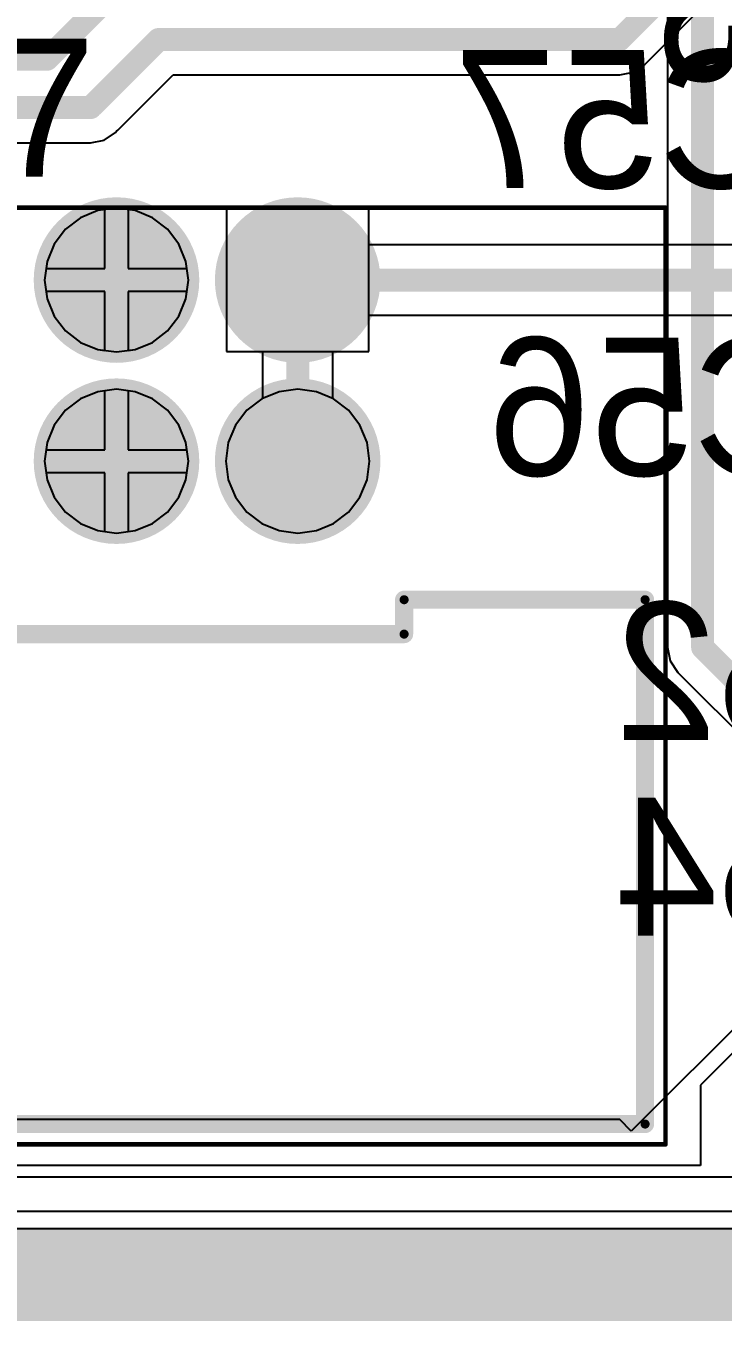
# Model space of a CAD drawing. Header units: millimetres. Extents: x 50.7 to 141.9, y 26.7 to 123.6.
# Drawn here: x 78.03 to 85.72, y 26.73 to 41.03 of the extents above; entities that cross this region are included whole.
import ezdxf

# ---------------------------------------------------------------- set-up
doc = ezdxf.new("R2010")
doc.units = ezdxf.units.MM
for name, color, linetype in [('BottomLayer', 5, 'Continuous'), ('BottomOverlay', 54, 'Continuous'), ('BottomSolder', 6, 'Continuous'), ('InternalPlane1', 76, 'Continuous'), ('InternalPlane3', 216, 'Continuous'), ('Mechanical13', 56, 'Continuous'), ('Mechanical15', 56, 'Continuous'), ('MidLayer1', 16, 'Continuous'), ('MidLayer2', 76, 'Continuous'), ('MidLayer3', 90, 'Continuous'), ('MidLayer4', 156, 'Continuous'), ('MultiLayer', 9, 'Continuous'), ('TopLayer', 1, 'Continuous'), ('TopOverlay', 2, 'Continuous'), ('TopSolder', 216, 'Continuous')]:
    doc.layers.add(name, color=color, linetype=linetype)

msp = doc.modelspace()

# ---------------------------------------------------------------- linework, layer by layer
at = {"layer": 'BottomLayer'}
for p, q in [((85.108, 44.824), (85.108, 34.17)), ((78.629, 38.915), (78.464, 38.789)), ((78.82, 38.994), (78.629, 38.915)), ((78.899, 39.005), (78.82, 38.994)), ((78.899, 38.354), (78.899, 39.005)), ((79.232, 38.994), (79.153, 39.005)), ((79.153, 39.005), (79.153, 38.354)), ((79.423, 38.915), (79.232, 38.994)), ((79.588, 38.789), (79.423, 38.915)), ((81.813, 39.015), (80.239, 39.015)), ((80.239, 39.015), (80.239, 37.439)), ((81.813, 37.439), (81.813, 39.015)), ((78.464, 38.789), (78.338, 38.624)), ((79.714, 38.624), (79.588, 38.789)), ((78.338, 38.624), (78.259, 38.433)), ((79.793, 38.433), (79.714, 38.624)), ((78.259, 38.433), (78.248, 38.354)), ((78.248, 38.354), (78.899, 38.354)), ((79.153, 38.354), (79.804, 38.354)), ((79.804, 38.354), (79.793, 38.433)), ((78.899, 38.1), (78.248, 38.1)), ((78.248, 38.1), (78.259, 38.021)), ((78.899, 37.449), (78.899, 38.1)), ((79.804, 38.1), (79.153, 38.1)), ((79.153, 38.1), (79.153, 37.449)), ((79.793, 38.021), (79.804, 38.1)), ((78.259, 38.021), (78.338, 37.83)), ((79.714, 37.83), (79.793, 38.021)), ((78.338, 37.83), (78.464, 37.665)), ((79.588, 37.665), (79.714, 37.83)), ((78.464, 37.665), (78.629, 37.539)), ((79.423, 37.539), (79.588, 37.665)), ((78.629, 37.539), (78.82, 37.46)), ((79.232, 37.46), (79.423, 37.539)), ((78.82, 37.46), (78.899, 37.449)), ((79.153, 37.449), (79.232, 37.46)), ((80.239, 37.439), (81.813, 37.439)), ((78.629, 36.915), (78.464, 36.789)), ((78.82, 36.994), (78.629, 36.915)), ((78.899, 37.005), (78.82, 36.994)), ((78.899, 36.354), (78.899, 37.005)), ((79.232, 36.994), (79.153, 37.005)), ((79.153, 37.005), (79.153, 36.354)), ((79.423, 36.915), (79.232, 36.994)), ((79.588, 36.789), (79.423, 36.915)), ((80.629, 36.915), (80.464, 36.789)), ((80.82, 36.994), (80.629, 36.915)), ((81.026, 37.021), (80.82, 36.994)), ((81.232, 36.994), (81.026, 37.021)), ((81.423, 36.915), (81.232, 36.994)), ((81.588, 36.789), (81.423, 36.915)), ((78.464, 36.789), (78.338, 36.624)), ((79.714, 36.624), (79.588, 36.789)), ((80.464, 36.789), (80.338, 36.624)), ((81.714, 36.624), (81.588, 36.789)), ((78.338, 36.624), (78.259, 36.433)), ((79.793, 36.433), (79.714, 36.624)), ((80.338, 36.624), (80.259, 36.433)), ((81.793, 36.433), (81.714, 36.624)), ((78.259, 36.433), (78.248, 36.354)), ((78.248, 36.354), (78.899, 36.354)), ((79.153, 36.354), (79.804, 36.354)), ((79.804, 36.354), (79.793, 36.433)), ((80.259, 36.433), (80.232, 36.227)), ((81.82, 36.227), (81.793, 36.433)), ((80.232, 36.227), (80.259, 36.021)), ((81.793, 36.021), (81.82, 36.227)), ((78.899, 36.1), (78.248, 36.1)), ((78.248, 36.1), (78.259, 36.021)), ((78.899, 35.449), (78.899, 36.1)), ((79.804, 36.1), (79.153, 36.1)), ((79.153, 36.1), (79.153, 35.449)), ((79.793, 36.021), (79.804, 36.1)), ((78.259, 36.021), (78.338, 35.83)), ((79.714, 35.83), (79.793, 36.021)), ((80.259, 36.021), (80.338, 35.83)), ((81.714, 35.83), (81.793, 36.021)), ((78.338, 35.83), (78.464, 35.665)), ((79.588, 35.665), (79.714, 35.83)), ((80.338, 35.83), (80.464, 35.665)), ((81.588, 35.665), (81.714, 35.83)), ((78.464, 35.665), (78.629, 35.539)), ((79.423, 35.539), (79.588, 35.665)), ((80.464, 35.665), (80.629, 35.539)), ((81.423, 35.539), (81.588, 35.665)), ((78.629, 35.539), (78.82, 35.46)), ((79.232, 35.46), (79.423, 35.539)), ((80.629, 35.539), (80.82, 35.46)), ((81.232, 35.46), (81.423, 35.539)), ((78.82, 35.46), (78.899, 35.449)), ((79.153, 35.449), (79.232, 35.46)), ((80.82, 35.46), (81.026, 35.433)), ((81.026, 35.433), (81.232, 35.46)), ((85.108, 34.17), (85.138, 34.022)), ((85.138, 34.022), (85.222, 33.895)), ((85.222, 33.895), (88.012, 31.105)), ((85.979, 27.94), (52.705, 27.94))]:
    msp.add_line(p, q, dxfattribs=at)
at = {"layer": 'BottomLayer', "const_width": 0.254}
for points in [[(85.496, 34.17), (85.496, 44.985)], [(85.496, 34.17), (88.399, 31.267)]]:
    msp.add_lwpolyline(points, dxfattribs=at)
at = {"layer": 'BottomLayer'}
for points, const_width in [([(78.759, 38.227, 1), (79.293, 38.227, 1)], 0.534), ([(78.759, 36.227, 1), (79.293, 36.227, 1)], 0.534), ([(80.759, 36.227, 1), (81.293, 36.227, 1)], 0.534), ([(85.433, 34.17, 1), (85.56, 34.17, 1)], 0.127), ([(85.433, 34.17, 1), (85.56, 34.17, 1)], 0.127)]:
    msp.add_lwpolyline(points, format="xyb", close=True, dxfattribs=dict(at, const_width=const_width))
msp.add_solid([(81.559, 38.761), (80.493, 38.761), (81.559, 37.693), (80.493, 37.693)], dxfattribs=at)
at = {"layer": 'BottomSolder', "const_width": 0.635}
for points in [[(78.708, 38.227, 1), (79.344, 38.227, 1)], [(78.708, 36.227, 1), (79.344, 36.227, 1)], [(80.708, 36.227, 1), (81.344, 36.227, 1)]]:
    msp.add_lwpolyline(points, format="xyb", close=True, dxfattribs=at)
at = {"layer": 'BottomSolder'}
msp.add_solid([(81.661, 38.862), (80.391, 38.862), (81.661, 37.592), (80.391, 37.592)], dxfattribs=at)
at = {"layer": 'InternalPlane1'}
msp.add_line((86.741, 27.749), (52.392, 27.749), dxfattribs=at)
at = {"layer": 'InternalPlane1', "const_width": 0.914}
for points in [[(78.569, 38.227, 1), (79.483, 38.227, 1)], [(80.569, 38.227, 1), (81.483, 38.227, 1)], [(78.569, 36.227, 1), (79.483, 36.227, 1)], [(80.569, 36.227, 1), (81.483, 36.227, 1)]]:
    msp.add_lwpolyline(points, format="xyb", close=True, dxfattribs=at)
at = {"layer": 'InternalPlane1', "const_width": 1.016}
msp.add_lwpolyline([(52.181, 27.239), (87.251, 27.239)], dxfattribs=at)
at = {"layer": 'InternalPlane3'}
msp.add_line((86.741, 27.749), (52.392, 27.749), dxfattribs=at)
at = {"layer": 'InternalPlane3', "const_width": 0.914}
for points in [[(78.569, 38.227, 1), (79.483, 38.227, 1)], [(80.569, 38.227, 1), (81.483, 38.227, 1)], [(78.569, 36.227, 1), (79.483, 36.227, 1)], [(80.569, 36.227, 1), (81.483, 36.227, 1)]]:
    msp.add_lwpolyline(points, format="xyb", close=True, dxfattribs=at)
at = {"layer": 'InternalPlane3', "const_width": 1.016}
msp.add_lwpolyline([(52.181, 27.239), (87.251, 27.239)], dxfattribs=at)
at = {"layer": 'Mechanical13', "const_width": 0.1}
for points in [[(82.201, 34.317), (82.201, 34.697)], [(82.201, 34.697), (84.861, 34.697)], [(84.861, 28.907), (84.861, 34.697)], [(71.851, 34.317), (82.201, 34.317)], [(69.191, 28.907), (84.861, 28.907)]]:
    msp.add_lwpolyline(points, dxfattribs=at)
at = {"layer": 'Mechanical13', "const_width": 0.05}
for points in [[(82.176, 34.697, 1), (82.226, 34.697, 1)], [(82.176, 34.697, 1), (82.226, 34.697, 1)], [(84.836, 34.697, 1), (84.886, 34.697, 1)], [(84.836, 34.697, 1), (84.886, 34.697, 1)], [(82.176, 34.317, 1), (82.226, 34.317, 1)], [(82.176, 34.317, 1), (82.226, 34.317, 1)], [(84.836, 28.907, 1), (84.886, 28.907, 1)], [(84.836, 28.907, 1), (84.886, 28.907, 1)]]:
    msp.add_lwpolyline(points, format="xyb", close=True, dxfattribs=at)
at = {"layer": 'Mechanical15', "const_width": 0.05}
for points in [[(68.966, 39.027), (85.086, 39.027)], [(85.086, 28.682), (85.086, 39.027)], [(68.966, 28.682), (85.086, 28.682)]]:
    msp.add_lwpolyline(points, dxfattribs=at)
at = {"layer": 'Mechanical15', "const_width": 0.025}
for points in [[(85.073, 39.027, 1), (85.098, 39.027, 1)], [(85.073, 39.027, 1), (85.098, 39.027, 1)], [(85.073, 28.682, 1), (85.098, 28.682, 1)], [(85.073, 28.682, 1), (85.098, 28.682, 1)]]:
    msp.add_lwpolyline(points, format="xyb", close=True, dxfattribs=at)
at = {"layer": 'MidLayer1', "const_width": 0.534}
for points in [[(78.759, 38.227, 1), (79.293, 38.227, 1)], [(78.759, 36.227, 1), (79.293, 36.227, 1)], [(80.759, 36.227, 1), (81.293, 36.227, 1)]]:
    msp.add_lwpolyline(points, format="xyb", close=True, dxfattribs=at)
at = {"layer": 'MidLayer1'}
msp.add_solid([(81.559, 38.761), (80.493, 38.761), (81.559, 37.693), (80.493, 37.693)], dxfattribs=at)
at = {"layer": 'MidLayer2', "const_width": 0.534}
for points in [[(78.759, 38.227, 1), (79.293, 38.227, 1)], [(78.759, 36.227, 1), (79.293, 36.227, 1)], [(80.759, 36.227, 1), (81.293, 36.227, 1)]]:
    msp.add_lwpolyline(points, format="xyb", close=True, dxfattribs=at)
at = {"layer": 'MidLayer2'}
msp.add_solid([(81.559, 38.761), (80.493, 38.761), (81.559, 37.693), (80.493, 37.693)], dxfattribs=at)
at = {"layer": 'MidLayer3'}
for p, q in [((78.629, 38.915), (78.464, 38.789)), ((78.82, 38.994), (78.629, 38.915)), ((79.026, 39.021), (78.82, 38.994)), ((79.232, 38.994), (79.026, 39.021)), ((79.423, 38.915), (79.232, 38.994)), ((79.588, 38.789), (79.423, 38.915)), ((81.813, 39.015), (80.239, 39.015)), ((80.239, 39.015), (80.239, 37.439)), ((81.813, 37.439), (81.813, 39.015)), ((78.464, 38.789), (78.338, 38.624)), ((79.714, 38.624), (79.588, 38.789)), ((78.338, 38.624), (78.259, 38.433)), ((79.793, 38.433), (79.714, 38.624)), ((78.259, 38.433), (78.232, 38.227)), ((79.82, 38.227), (79.793, 38.433)), ((78.232, 38.227), (78.259, 38.021)), ((79.793, 38.021), (79.82, 38.227)), ((78.259, 38.021), (78.338, 37.83)), ((79.714, 37.83), (79.793, 38.021)), ((78.338, 37.83), (78.464, 37.665)), ((79.588, 37.665), (79.714, 37.83)), ((78.464, 37.665), (78.629, 37.539)), ((79.423, 37.539), (79.588, 37.665)), ((78.629, 37.539), (78.82, 37.46)), ((79.232, 37.46), (79.423, 37.539)), ((78.82, 37.46), (79.026, 37.433)), ((79.026, 37.433), (79.232, 37.46)), ((80.239, 37.439), (81.813, 37.439)), ((78.629, 36.915), (78.464, 36.789)), ((78.82, 36.994), (78.629, 36.915)), ((79.026, 37.021), (78.82, 36.994)), ((79.232, 36.994), (79.026, 37.021)), ((79.423, 36.915), (79.232, 36.994)), ((79.588, 36.789), (79.423, 36.915)), ((80.629, 36.915), (80.464, 36.789)), ((80.82, 36.994), (80.629, 36.915)), ((81.026, 37.021), (80.82, 36.994)), ((81.232, 36.994), (81.026, 37.021)), ((81.423, 36.915), (81.232, 36.994)), ((81.588, 36.789), (81.423, 36.915)), ((78.464, 36.789), (78.338, 36.624)), ((79.714, 36.624), (79.588, 36.789)), ((80.464, 36.789), (80.338, 36.624)), ((81.714, 36.624), (81.588, 36.789)), ((78.338, 36.624), (78.259, 36.433)), ((79.793, 36.433), (79.714, 36.624)), ((80.338, 36.624), (80.259, 36.433)), ((81.793, 36.433), (81.714, 36.624)), ((78.259, 36.433), (78.232, 36.227)), ((79.82, 36.227), (79.793, 36.433)), ((80.259, 36.433), (80.232, 36.227)), ((81.82, 36.227), (81.793, 36.433)), ((78.232, 36.227), (78.259, 36.021)), ((79.793, 36.021), (79.82, 36.227)), ((80.232, 36.227), (80.259, 36.021)), ((81.793, 36.021), (81.82, 36.227)), ((78.259, 36.021), (78.338, 35.83)), ((79.714, 35.83), (79.793, 36.021)), ((80.259, 36.021), (80.338, 35.83)), ((81.714, 35.83), (81.793, 36.021)), ((78.338, 35.83), (78.464, 35.665)), ((79.588, 35.665), (79.714, 35.83)), ((80.338, 35.83), (80.464, 35.665)), ((81.588, 35.665), (81.714, 35.83)), ((78.464, 35.665), (78.629, 35.539)), ((79.423, 35.539), (79.588, 35.665)), ((80.464, 35.665), (80.629, 35.539)), ((81.423, 35.539), (81.588, 35.665)), ((78.629, 35.539), (78.82, 35.46)), ((79.232, 35.46), (79.423, 35.539)), ((80.629, 35.539), (80.82, 35.46)), ((81.232, 35.46), (81.423, 35.539)), ((78.82, 35.46), (79.026, 35.433)), ((79.026, 35.433), (79.232, 35.46)), ((80.82, 35.46), (81.026, 35.433)), ((81.026, 35.433), (81.232, 35.46)), ((86.487, 30.607), (84.709, 28.829)), ((84.582, 28.956), (53.975, 28.956)), ((84.709, 28.829), (84.582, 28.956))]:
    msp.add_line(p, q, dxfattribs=at)
at = {"layer": 'MidLayer3', "const_width": 0.534}
for points in [[(78.759, 38.227, 1), (79.293, 38.227, 1)], [(78.759, 36.227, 1), (79.293, 36.227, 1)], [(80.759, 36.227, 1), (81.293, 36.227, 1)]]:
    msp.add_lwpolyline(points, format="xyb", close=True, dxfattribs=at)
at = {"layer": 'MidLayer3'}
msp.add_solid([(81.559, 38.761), (80.493, 38.761), (81.559, 37.693), (80.493, 37.693)], dxfattribs=at)
at = {"layer": 'MidLayer4'}
for p, q in [((78.629, 38.915), (78.464, 38.789)), ((78.82, 38.994), (78.629, 38.915)), ((78.899, 39.005), (78.82, 38.994)), ((78.899, 38.354), (78.899, 39.005)), ((79.232, 38.994), (79.153, 39.005)), ((79.153, 39.005), (79.153, 38.354)), ((79.423, 38.915), (79.232, 38.994)), ((79.588, 38.789), (79.423, 38.915)), ((81.813, 39.015), (80.239, 39.015)), ((80.239, 39.015), (80.239, 37.439)), ((81.813, 37.439), (81.813, 39.015)), ((78.464, 38.789), (78.338, 38.624)), ((79.714, 38.624), (79.588, 38.789)), ((78.338, 38.624), (78.259, 38.433)), ((79.793, 38.433), (79.714, 38.624)), ((78.259, 38.433), (78.248, 38.354)), ((78.248, 38.354), (78.899, 38.354)), ((79.153, 38.354), (79.804, 38.354)), ((79.804, 38.354), (79.793, 38.433)), ((78.899, 38.1), (78.248, 38.1)), ((78.248, 38.1), (78.259, 38.021)), ((78.899, 37.449), (78.899, 38.1)), ((79.804, 38.1), (79.153, 38.1)), ((79.153, 38.1), (79.153, 37.449)), ((79.793, 38.021), (79.804, 38.1)), ((78.259, 38.021), (78.338, 37.83)), ((79.714, 37.83), (79.793, 38.021)), ((78.338, 37.83), (78.464, 37.665)), ((79.588, 37.665), (79.714, 37.83)), ((78.464, 37.665), (78.629, 37.539)), ((79.423, 37.539), (79.588, 37.665)), ((78.629, 37.539), (78.82, 37.46)), ((79.232, 37.46), (79.423, 37.539)), ((78.82, 37.46), (78.899, 37.449)), ((79.153, 37.449), (79.232, 37.46)), ((80.239, 37.439), (81.813, 37.439)), ((78.629, 36.915), (78.464, 36.789)), ((78.82, 36.994), (78.629, 36.915)), ((78.899, 37.005), (78.82, 36.994)), ((78.899, 36.354), (78.899, 37.005)), ((79.232, 36.994), (79.153, 37.005)), ((79.153, 37.005), (79.153, 36.354)), ((79.423, 36.915), (79.232, 36.994)), ((79.588, 36.789), (79.423, 36.915)), ((80.629, 36.915), (80.464, 36.789)), ((80.82, 36.994), (80.629, 36.915)), ((81.026, 37.021), (80.82, 36.994)), ((81.232, 36.994), (81.026, 37.021)), ((81.423, 36.915), (81.232, 36.994)), ((81.588, 36.789), (81.423, 36.915)), ((78.464, 36.789), (78.338, 36.624)), ((79.714, 36.624), (79.588, 36.789)), ((80.464, 36.789), (80.338, 36.624)), ((81.714, 36.624), (81.588, 36.789)), ((78.338, 36.624), (78.259, 36.433)), ((79.793, 36.433), (79.714, 36.624)), ((80.338, 36.624), (80.259, 36.433)), ((81.793, 36.433), (81.714, 36.624)), ((78.259, 36.433), (78.248, 36.354)), ((78.248, 36.354), (78.899, 36.354)), ((79.153, 36.354), (79.804, 36.354)), ((79.804, 36.354), (79.793, 36.433)), ((80.259, 36.433), (80.232, 36.227)), ((81.82, 36.227), (81.793, 36.433)), ((80.232, 36.227), (80.259, 36.021)), ((81.793, 36.021), (81.82, 36.227)), ((78.899, 36.1), (78.248, 36.1)), ((78.248, 36.1), (78.259, 36.021)), ((78.899, 35.449), (78.899, 36.1)), ((79.804, 36.1), (79.153, 36.1)), ((79.153, 36.1), (79.153, 35.449)), ((79.793, 36.021), (79.804, 36.1)), ((78.259, 36.021), (78.338, 35.83)), ((79.714, 35.83), (79.793, 36.021)), ((80.259, 36.021), (80.338, 35.83)), ((81.714, 35.83), (81.793, 36.021)), ((78.338, 35.83), (78.464, 35.665)), ((79.588, 35.665), (79.714, 35.83)), ((80.338, 35.83), (80.464, 35.665)), ((81.588, 35.665), (81.714, 35.83)), ((78.464, 35.665), (78.629, 35.539)), ((79.423, 35.539), (79.588, 35.665)), ((80.464, 35.665), (80.629, 35.539)), ((81.423, 35.539), (81.588, 35.665)), ((78.629, 35.539), (78.82, 35.46)), ((79.232, 35.46), (79.423, 35.539)), ((80.629, 35.539), (80.82, 35.46)), ((81.232, 35.46), (81.423, 35.539)), ((78.82, 35.46), (78.899, 35.449)), ((79.153, 35.449), (79.232, 35.46)), ((80.82, 35.46), (81.026, 35.433)), ((81.026, 35.433), (81.232, 35.46)), ((87.249, 31.115), (85.471, 29.337)), ((85.471, 29.337), (85.471, 28.448)), ((85.471, 28.448), (53.975, 28.448))]:
    msp.add_line(p, q, dxfattribs=at)
at = {"layer": 'MidLayer4', "const_width": 0.534}
for points in [[(78.759, 38.227, 1), (79.293, 38.227, 1)], [(78.759, 36.227, 1), (79.293, 36.227, 1)], [(80.759, 36.227, 1), (81.293, 36.227, 1)]]:
    msp.add_lwpolyline(points, format="xyb", close=True, dxfattribs=at)
at = {"layer": 'MidLayer4'}
msp.add_solid([(81.559, 38.761), (80.493, 38.761), (81.559, 37.693), (80.493, 37.693)], dxfattribs=at)
at = {"layer": 'MultiLayer', "const_width": 0.534}
for points in [[(78.759, 38.227, 1), (79.293, 38.227, 1)], [(78.759, 36.227, 1), (79.293, 36.227, 1)], [(80.759, 36.227, 1), (81.293, 36.227, 1)]]:
    msp.add_lwpolyline(points, format="xyb", close=True, dxfattribs=at)
at = {"layer": 'MultiLayer'}
msp.add_solid([(81.559, 38.761), (80.493, 38.761), (81.559, 37.693), (80.493, 37.693)], dxfattribs=at)
at = {"layer": 'TopLayer'}
for p, q in [((84.857, 40.608), (86.127, 41.878)), ((79.04, 39.883), (79.652, 40.495)), ((79.652, 40.495), (84.582, 40.495)), ((84.582, 40.495), (84.731, 40.524)), ((84.731, 40.524), (84.857, 40.608)), ((78.74, 39.744), (78.889, 39.773)), ((78.889, 39.773), (79.015, 39.857)), ((79.015, 39.857), (79.025, 39.873)), ((79.025, 39.873), (79.04, 39.883)), ((67.31, 39.744), (78.74, 39.744)), ((78.629, 38.915), (78.464, 38.789)), ((78.82, 38.994), (78.629, 38.915)), ((78.899, 39.005), (78.82, 38.994)), ((78.899, 38.354), (78.899, 39.005)), ((79.232, 38.994), (79.153, 39.005)), ((79.153, 39.005), (79.153, 38.354)), ((79.423, 38.915), (79.232, 38.994)), ((79.588, 38.789), (79.423, 38.915)), ((81.813, 39.015), (80.239, 39.015)), ((80.239, 39.015), (80.239, 37.439)), ((81.813, 38.615), (81.813, 39.015)), ((78.464, 38.789), (78.338, 38.624)), ((79.714, 38.624), (79.588, 38.789)), ((78.338, 38.624), (78.259, 38.433)), ((79.793, 38.433), (79.714, 38.624)), ((88.149, 38.615), (81.813, 38.615)), ((78.259, 38.433), (78.248, 38.354)), ((78.248, 38.354), (78.899, 38.354)), ((79.153, 38.354), (79.804, 38.354)), ((79.804, 38.354), (79.793, 38.433)), ((78.899, 38.1), (78.248, 38.1)), ((78.248, 38.1), (78.259, 38.021)), ((78.899, 37.449), (78.899, 38.1)), ((79.804, 38.1), (79.153, 38.1)), ((79.153, 38.1), (79.153, 37.449)), ((79.793, 38.021), (79.804, 38.1)), ((78.259, 38.021), (78.338, 37.83)), ((79.714, 37.83), (79.793, 38.021)), ((78.338, 37.83), (78.464, 37.665)), ((79.588, 37.665), (79.714, 37.83)), ((81.813, 37.439), (81.813, 37.839)), ((81.813, 37.839), (88.31, 37.839)), ((78.464, 37.665), (78.629, 37.539)), ((79.423, 37.539), (79.588, 37.665)), ((78.629, 37.539), (78.82, 37.46)), ((79.232, 37.46), (79.423, 37.539)), ((78.82, 37.46), (78.899, 37.449)), ((79.153, 37.449), (79.232, 37.46)), ((80.239, 37.439), (80.638, 37.439)), ((80.638, 37.439), (80.638, 36.918)), ((81.414, 36.918), (81.414, 37.439)), ((81.414, 37.439), (81.813, 37.439)), ((78.629, 36.915), (78.464, 36.789)), ((78.82, 36.994), (78.629, 36.915)), ((78.899, 37.005), (78.82, 36.994)), ((78.899, 36.354), (78.899, 37.005)), ((79.232, 36.994), (79.153, 37.005)), ((79.153, 37.005), (79.153, 36.354)), ((79.423, 36.915), (79.232, 36.994)), ((79.588, 36.789), (79.423, 36.915)), ((80.629, 36.915), (80.464, 36.789)), ((80.638, 36.918), (80.629, 36.915)), ((81.423, 36.915), (81.414, 36.918)), ((81.588, 36.789), (81.423, 36.915)), ((78.464, 36.789), (78.338, 36.624)), ((79.714, 36.624), (79.588, 36.789)), ((80.464, 36.789), (80.338, 36.624)), ((81.714, 36.624), (81.588, 36.789)), ((78.338, 36.624), (78.259, 36.433)), ((79.793, 36.433), (79.714, 36.624)), ((80.338, 36.624), (80.259, 36.433)), ((81.793, 36.433), (81.714, 36.624)), ((78.259, 36.433), (78.248, 36.354)), ((78.248, 36.354), (78.899, 36.354)), ((79.153, 36.354), (79.804, 36.354)), ((79.804, 36.354), (79.793, 36.433)), ((80.259, 36.433), (80.232, 36.227)), ((81.82, 36.227), (81.793, 36.433)), ((80.232, 36.227), (80.259, 36.021)), ((81.793, 36.021), (81.82, 36.227)), ((78.899, 36.1), (78.248, 36.1)), ((78.248, 36.1), (78.259, 36.021)), ((78.899, 35.449), (78.899, 36.1)), ((79.804, 36.1), (79.153, 36.1)), ((79.153, 36.1), (79.153, 35.449)), ((79.793, 36.021), (79.804, 36.1)), ((78.259, 36.021), (78.338, 35.83)), ((79.714, 35.83), (79.793, 36.021)), ((80.259, 36.021), (80.338, 35.83)), ((81.714, 35.83), (81.793, 36.021)), ((78.338, 35.83), (78.464, 35.665)), ((79.588, 35.665), (79.714, 35.83)), ((80.338, 35.83), (80.464, 35.665)), ((81.588, 35.665), (81.714, 35.83)), ((78.464, 35.665), (78.629, 35.539)), ((79.423, 35.539), (79.588, 35.665)), ((80.464, 35.665), (80.629, 35.539)), ((81.423, 35.539), (81.588, 35.665)), ((78.629, 35.539), (78.82, 35.46)), ((79.232, 35.46), (79.423, 35.539)), ((80.629, 35.539), (80.82, 35.46)), ((81.232, 35.46), (81.423, 35.539)), ((78.82, 35.46), (78.899, 35.449)), ((79.153, 35.449), (79.232, 35.46)), ((80.82, 35.46), (81.026, 35.433)), ((81.026, 35.433), (81.232, 35.46)), ((86.233, 28.321), (52.451, 28.321))]:
    msp.add_line(p, q, dxfattribs=at)
at = {"layer": 'TopLayer', "const_width": 0.254}
for points in [[(78.257, 40.665), (82.525, 44.933)], [(84.582, 40.883), (85.852, 42.153)], [(78.765, 40.157), (79.491, 40.883)], [(79.491, 40.883), (84.582, 40.883)], [(71.336, 40.665), (78.257, 40.665)], [(67.31, 40.132), (78.74, 40.132)], [(81.026, 38.227), (88.31, 38.227)], [(81.026, 36.227), (81.026, 38.227)]]:
    msp.add_lwpolyline(points, dxfattribs=at)
at = {"layer": 'TopLayer'}
for points, const_width in [([(79.427, 40.883, 1), (79.554, 40.883, 1)], 0.127), ([(79.427, 40.883, 1), (79.554, 40.883, 1)], 0.127), ([(84.518, 40.883, 1), (84.645, 40.883, 1)], 0.127), ([(84.518, 40.883, 1), (84.645, 40.883, 1)], 0.127), ([(78.194, 40.665, 1), (78.321, 40.665, 1)], 0.127), ([(78.194, 40.665, 1), (78.321, 40.665, 1)], 0.127), ([(78.676, 40.132, 1), (78.803, 40.132, 1)], 0.127), ([(78.702, 40.157, 1), (78.829, 40.157, 1)], 0.127), ([(78.759, 38.227, 1), (79.293, 38.227, 1)], 0.534), ([(80.962, 38.227, 1), (81.09, 38.227, 1)], 0.127), ([(80.962, 38.227, 1), (81.09, 38.227, 1)], 0.127), ([(78.759, 36.227, 1), (79.293, 36.227, 1)], 0.534), ([(80.759, 36.227, 1), (81.293, 36.227, 1)], 0.534), ([(80.962, 36.227, 1), (81.09, 36.227, 1)], 0.127)]:
    msp.add_lwpolyline(points, format="xyb", close=True, dxfattribs=dict(at, const_width=const_width))
msp.add_solid([(81.559, 38.761), (80.493, 38.761), (81.559, 37.693), (80.493, 37.693)], dxfattribs=at)
at = {"layer": 'TopOverlay', "const_width": 0.2}
for points in [[(82.201, 34.697), (84.861, 34.697)], [(82.201, 34.317), (82.201, 34.697)], [(84.861, 28.907), (84.861, 34.697)], [(71.851, 34.317), (82.201, 34.317)], [(69.191, 28.907), (84.861, 28.907)]]:
    msp.add_lwpolyline(points, dxfattribs=at)
at = {"layer": 'TopOverlay', "const_width": 0.1}
for points in [[(82.151, 34.697, 1), (82.251, 34.697, 1)], [(82.151, 34.697, 1), (82.251, 34.697, 1)], [(84.811, 34.697, 1), (84.911, 34.697, 1)], [(84.811, 34.697, 1), (84.911, 34.697, 1)], [(82.151, 34.317, 1), (82.251, 34.317, 1)], [(82.151, 34.317, 1), (82.251, 34.317, 1)], [(84.811, 28.907, 1), (84.911, 28.907, 1)], [(84.811, 28.907, 1), (84.911, 28.907, 1)]]:
    msp.add_lwpolyline(points, format="xyb", close=True, dxfattribs=at)
at = {"layer": 'TopSolder', "const_width": 0.635}
for points in [[(78.708, 38.227, 1), (79.344, 38.227, 1)], [(78.708, 36.227, 1), (79.344, 36.227, 1)], [(80.708, 36.227, 1), (81.344, 36.227, 1)]]:
    msp.add_lwpolyline(points, format="xyb", close=True, dxfattribs=at)
at = {"layer": 'TopSolder'}
msp.add_solid([(81.661, 38.862), (80.391, 38.862), (81.661, 37.592), (80.391, 37.592)], dxfattribs=at)

# ---------------------------------------------------------------- texts
at = {"layer": 'BottomOverlay', "text_generation_flag": 2}
for s, p in [('C57', (86.487, 39.243)), ('C56', (86.868, 36.068)), ('C52', (88.265, 33.147)), ('C54', (88.265, 30.988))]:
    msp.add_text(s, height=1.524, dxfattribs=at).set_placement(p)
at = {"layer": 'TopOverlay'}
msp.add_text('Rs3', height=1.524, rotation=270, dxfattribs=at).set_placement((85.09, 43.942))
msp.add_text('C37', height=1.524, dxfattribs=at).set_placement((75.057, 39.37))

doc.saveas('drawing.dxf')
